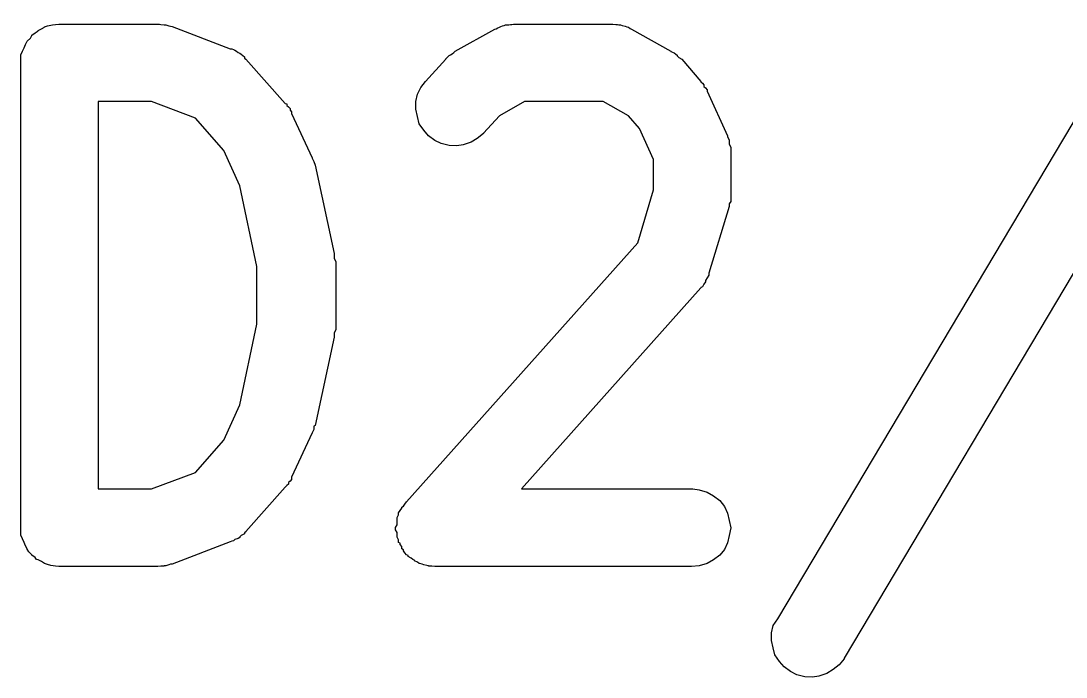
# Model space of a CAD drawing. Header units: millimetres. Extents: x 17 to 402, y -127 to -24.
# Drawn here: x 393.593 to 395.28, y -33.924 to -32.865 of the extents above; entities that cross this region are included whole.
import ezdxf

# ---------------------------------------------------------------- set-up
doc = ezdxf.new("R2010")
doc.units = ezdxf.units.MM
doc.header["$LTSCALE"] = 25.4
doc.layers.add('BLACK', color=7, linetype='CONTINUOUS')

msp = doc.modelspace()

# ---------------------------------------------------------------- linework, layer by layer
at = {"layer": 'BLACK', "linetype": 'Continuous'}
for p, q in [((393.6314, -32.875), (393.6365, -32.8734)), ((393.6365, -32.8734), (393.6441, -32.8717)), ((393.6441, -32.8717), (393.6492, -32.8712)), ((393.6441, -32.8717), (393.6441, -32.8717)), ((393.6441, -32.8717), (393.6441, -32.8717)), ((393.6492, -32.8712), (393.6543, -32.8706)), ((393.6543, -32.8706), (393.8143, -32.8706)), ((393.8143, -32.8706), (393.8168, -32.8706)), ((393.8168, -32.8706), (393.8194, -32.8712)), ((393.8194, -32.8712), (393.8245, -32.8714)), ((393.8245, -32.8714), (393.827, -32.8717)), ((393.827, -32.8717), (393.827, -32.8719)), ((393.827, -32.8719), (393.8321, -32.8732)), ((393.8321, -32.8732), (393.8372, -32.8745)), ((393.8372, -32.8745), (393.9311, -32.9103)), ((394.3655, -32.8752), (394.368, -32.8745)), ((394.368, -32.8745), (394.3706, -32.8734)), ((394.3706, -32.8734), (394.3731, -32.8727)), ((394.3731, -32.8727), (394.3756, -32.8717)), ((394.3756, -32.8717), (394.3807, -32.8714)), ((394.3807, -32.8714), (394.3833, -32.8709)), ((394.3833, -32.8709), (394.3858, -32.8709)), ((394.3858, -32.8709), (394.3883, -32.8706)), ((394.3883, -32.8706), (394.5484, -32.8706)), ((394.5484, -32.8706), (394.5534, -32.8709)), ((394.5484, -32.8706), (394.5484, -32.8706)), ((394.5534, -32.8709), (394.556, -32.8709)), ((394.556, -32.8709), (394.5585, -32.8717)), ((394.5585, -32.8717), (394.5611, -32.8719)), ((394.5611, -32.8719), (394.5636, -32.8729)), ((394.5636, -32.8729), (394.5687, -32.8737)), ((394.5687, -32.8737), (394.5712, -32.8747)), ((394.8151, -33.8298), (395.3891, -32.8653)), ((393.6086, -32.8933), (393.6111, -32.8887)), ((393.6111, -32.8884), (393.6162, -32.8846)), ((393.6111, -32.8887), (393.6111, -32.8884)), ((393.6111, -32.8884), (393.6111, -32.8884)), ((393.6162, -32.8846), (393.6213, -32.8811)), ((393.6213, -32.8808), (393.6263, -32.878)), ((393.6213, -32.8811), (393.6213, -32.8808)), ((393.6213, -32.8808), (393.6213, -32.8808)), ((393.6263, -32.878), (393.6314, -32.8752)), ((393.6314, -32.8752), (393.6314, -32.875)), ((393.6314, -32.8752), (393.6314, -32.8752)), ((394.2944, -32.9143), (394.3579, -32.8785)), ((394.3579, -32.8785), (394.3604, -32.878)), ((394.3604, -32.878), (394.3629, -32.8767)), ((394.3629, -32.8767), (394.3655, -32.8752)), ((394.5712, -32.8747), (394.5738, -32.8755)), ((394.5738, -32.8755), (394.5763, -32.8773)), ((394.5763, -32.8773), (394.5788, -32.8785)), ((394.5788, -32.8785), (394.6423, -32.9143)), ((393.5984, -32.9085), (393.6009, -32.9032)), ((393.6009, -32.9032), (393.6035, -32.8981)), ((393.6035, -32.8978), (393.6086, -32.8933)), ((393.6035, -32.8981), (393.6035, -32.8978)), ((393.6035, -32.8978), (393.6035, -32.8978)), ((393.5933, -32.9199), (393.5959, -32.9143)), ((393.5933, -32.9202), (393.5933, -32.9199)), ((393.5933, -32.9204), (393.5933, -32.9202)), ((393.5933, -32.9263), (393.5933, -32.9204)), ((393.5959, -32.9143), (393.5984, -32.9087)), ((393.5984, -32.9087), (393.5984, -32.9085)), ((393.5984, -32.9087), (393.5984, -32.9087)), ((393.9311, -32.9103), (393.9337, -32.9105)), ((393.9337, -32.9105), (393.9362, -32.9115)), ((393.9362, -32.9115), (393.9388, -32.9126)), ((393.9388, -32.9126), (393.9413, -32.9143)), ((393.9413, -32.9143), (393.9438, -32.9161)), ((393.9438, -32.9161), (393.9464, -32.9176)), ((393.9464, -32.9176), (393.9489, -32.9189)), ((393.9489, -32.9189), (393.9515, -32.9212)), ((393.9515, -32.9212), (393.954, -32.9235)), ((393.954, -32.9235), (393.954, -32.9255)), ((394.2791, -32.9265), (394.2817, -32.924)), ((394.2817, -32.924), (394.2842, -32.9212)), ((394.2842, -32.9212), (394.2867, -32.9199)), ((394.2867, -32.9199), (394.2893, -32.9184)), ((394.2893, -32.9184), (394.2918, -32.9164)), ((394.2918, -32.9164), (394.2944, -32.9143)), ((394.6423, -32.9143), (394.6423, -32.9146)), ((394.6423, -32.9146), (394.6474, -32.9169)), ((394.6474, -32.9169), (394.65, -32.9189)), ((394.65, -32.9189), (394.6525, -32.9204)), ((394.6525, -32.9204), (394.6525, -32.9217)), ((394.6525, -32.9217), (394.655, -32.9245)), ((394.655, -32.9245), (394.6601, -32.927)), ((393.5933, -32.9321), (393.5933, -32.9263)), ((393.5933, -32.9326), (393.5933, -32.9321)), ((393.5933, -32.9331), (393.5933, -32.9326)), ((393.5933, -32.9326), (393.5933, -32.9326)), ((393.5933, -32.9326), (393.5933, -32.9326)), ((393.5933, -33.6829), (393.5933, -32.9331)), ((393.954, -32.9255), (393.9565, -32.927)), ((393.9565, -32.927), (394.02, -32.9987)), ((394.2461, -32.9629), (394.2791, -32.927)), ((394.2791, -32.927), (394.2791, -32.9265)), ((394.6601, -32.927), (394.6906, -32.9629)), ((395.4958, -32.9293), (394.9217, -33.8935)), ((394.2334, -32.9837), (394.2385, -32.9728)), ((394.2385, -32.9728), (394.2461, -32.9629)), ((394.6906, -32.9629), (394.6906, -32.9634)), ((394.6906, -32.9634), (394.6931, -32.9659)), ((394.6931, -32.9659), (394.6957, -32.9684)), ((394.6957, -32.9684), (394.6957, -32.971)), ((394.6957, -32.971), (394.6982, -32.9735)), ((394.6982, -32.9735), (394.7008, -32.9763)), ((394.2309, -32.9956), (394.2334, -32.9837)), ((394.7008, -32.9763), (394.7008, -32.9789)), ((394.7008, -32.9789), (394.7338, -33.0505)), ((393.7178, -32.9956), (393.7178, -33.6205)), ((393.8041, -32.9956), (393.7178, -32.9956)), ((393.8753, -33.022), (393.8041, -32.9956)), ((394.02, -32.9987), (394.0226, -32.9992)), ((394.0226, -32.9992), (394.0226, -33.0017)), ((394.0226, -33.0017), (394.0251, -33.004)), ((394.0251, -33.004), (394.0277, -33.0068)), ((394.0277, -33.0068), (394.0277, -33.0091)), ((394.0277, -33.0091), (394.0302, -33.0119)), ((394.2309, -33.0078), (394.2309, -32.9956)), ((394.2334, -33.0197), (394.2309, -33.0078)), ((394.4061, -32.9956), (394.3655, -33.0182)), ((394.5331, -32.9956), (394.4061, -32.9956)), ((394.5738, -33.0182), (394.5331, -32.9956)), ((393.921, -33.0746), (393.8753, -33.022)), ((394.0302, -33.0119), (394.0302, -33.0147)), ((394.0302, -33.0147), (394.0632, -33.086)), ((394.2359, -33.0312), (394.2334, -33.0197)), ((394.3655, -33.0182), (394.3401, -33.0462)), ((394.5915, -33.0388), (394.5738, -33.0182)), ((394.2436, -33.0418), (394.2359, -33.0312)), ((394.2512, -33.0507), (394.2436, -33.0418)), ((394.6144, -33.0891), (394.5915, -33.0388)), ((394.2613, -33.0581), (394.2512, -33.0507)), ((394.2715, -33.0632), (394.2613, -33.0581)), ((394.3299, -33.0548), (394.3198, -33.0611)), ((394.3401, -33.0467), (394.3299, -33.0548)), ((394.3401, -33.0462), (394.3401, -33.0467)), ((394.7338, -33.0505), (394.7338, -33.0512)), ((394.7338, -33.0512), (394.7338, -33.0518)), ((394.7338, -33.0518), (394.7338, -33.052)), ((394.7338, -33.052), (394.7363, -33.0576)), ((394.7363, -33.0576), (394.7363, -33.0629)), ((393.9464, -33.1313), (393.921, -33.0746)), ((394.2842, -33.0662), (394.2715, -33.0632)), ((394.2969, -33.067), (394.2842, -33.0662)), ((394.3071, -33.0652), (394.2969, -33.067)), ((394.3198, -33.0611), (394.3071, -33.0652)), ((394.7363, -33.0629), (394.7363, -33.0632)), ((394.7363, -33.0632), (394.7363, -33.0637)), ((394.7363, -33.0637), (394.7389, -33.0693)), ((394.7389, -33.0693), (394.7389, -33.0749)), ((394.7389, -33.0749), (394.7389, -33.0754)), ((394.7389, -33.0754), (394.7389, -33.0759)), ((394.7389, -33.0759), (394.7389, -33.1473)), ((394.0632, -33.086), (394.0632, -33.0863)), ((394.0632, -33.0863), (394.0632, -33.0863)), ((394.0632, -33.0863), (394.0632, -33.0863)), ((394.0632, -33.0863), (394.0632, -33.0868)), ((394.0632, -33.0868), (394.0658, -33.0924)), ((394.0658, -33.0924), (394.0683, -33.098)), ((394.6144, -33.1381), (394.6144, -33.0891)), ((394.0683, -33.098), (394.0988, -33.2407)), ((393.9743, -33.2613), (393.9464, -33.1313)), ((394.589, -33.2232), (394.6144, -33.1381)), ((394.7389, -33.1567), (394.7363, -33.1602)), ((394.7363, -33.1602), (394.7363, -33.1627)), ((394.7389, -33.1473), (394.7389, -33.1483)), ((394.7389, -33.1483), (394.7389, -33.1506)), ((394.7389, -33.1506), (394.7389, -33.1531)), ((394.7389, -33.1531), (394.7389, -33.1567)), ((394.7363, -33.165), (394.7033, -33.2722)), ((394.7363, -33.1627), (394.7363, -33.165)), ((394.2156, -33.6413), (394.589, -33.2232)), ((394.0988, -33.2407), (394.0988, -33.2417)), ((394.0988, -33.2417), (394.0988, -33.242)), ((394.0988, -33.242), (394.0988, -33.2423)), ((394.0988, -33.2423), (394.0988, -33.2481)), ((393.9743, -33.3548), (393.9743, -33.2613)), ((394.0988, -33.2481), (394.1013, -33.2539)), ((394.1013, -33.2539), (394.1013, -33.2542)), ((394.1013, -33.2542), (394.1013, -33.2544)), ((394.1013, -33.2544), (394.1013, -33.3616)), ((394.7033, -33.2753), (394.7008, -33.2798)), ((394.7033, -33.2722), (394.7033, -33.2732)), ((394.7033, -33.2732), (394.7033, -33.2743)), ((394.7033, -33.2743), (394.7033, -33.2753)), ((394.6906, -33.2961), (394.401, -33.6205)), ((394.6931, -33.2946), (394.6906, -33.2953)), ((394.6906, -33.2953), (394.6906, -33.2961)), ((394.6957, -33.2903), (394.6931, -33.2946)), ((394.6982, -33.2862), (394.6957, -33.2903)), ((394.7008, -33.2798), (394.6982, -33.2844)), ((394.6982, -33.2844), (394.6982, -33.2852)), ((394.6982, -33.2852), (394.6982, -33.2862)), ((393.9464, -33.4848), (393.9743, -33.3548)), ((394.1013, -33.3632), (394.0988, -33.369)), ((394.1013, -33.3616), (394.1013, -33.3624)), ((394.1013, -33.3624), (394.1013, -33.3629)), ((394.1013, -33.3629), (394.1013, -33.3632)), ((394.0988, -33.3753), (394.0683, -33.5181)), ((394.0988, -33.369), (394.0988, -33.3746)), ((394.0988, -33.3746), (394.0988, -33.3748)), ((394.0988, -33.3748), (394.0988, -33.3753)), ((393.921, -33.5415), (393.9464, -33.4848)), ((394.0632, -33.53), (394.0302, -33.6014)), ((394.0658, -33.5244), (394.0632, -33.53)), ((394.0683, -33.5183), (394.0658, -33.5189)), ((394.0658, -33.5189), (394.0658, -33.5244)), ((394.0683, -33.5181), (394.0683, -33.5183)), ((394.0683, -33.5183), (394.0683, -33.5183)), ((394.0683, -33.5183), (394.0683, -33.5183)), ((393.8753, -33.594), (393.921, -33.5415)), ((393.8041, -33.6205), (393.8753, -33.594)), ((394.0226, -33.6151), (394.02, -33.6174)), ((394.0251, -33.6126), (394.0226, -33.6151)), ((394.0277, -33.6078), (394.0251, -33.61)), ((394.0251, -33.61), (394.0251, -33.6126)), ((394.0302, -33.605), (394.0277, -33.6078)), ((394.0302, -33.6014), (394.0302, -33.6022)), ((394.0302, -33.6022), (394.0302, -33.605)), ((393.7178, -33.6205), (393.8041, -33.6205)), ((394.02, -33.6174), (393.9565, -33.689)), ((394.401, -33.6205), (394.6754, -33.6205)), ((394.6754, -33.6205), (394.6779, -33.6205)), ((394.6779, -33.6205), (394.6881, -33.622)), ((394.6881, -33.622), (394.7008, -33.6255)), ((394.7008, -33.6255), (394.7109, -33.6314)), ((394.7109, -33.6314), (394.7211, -33.6393)), ((394.208, -33.6497), (394.2105, -33.6481)), ((394.208, -33.6512), (394.208, -33.6497)), ((394.2105, -33.6481), (394.2131, -33.6448)), ((394.2131, -33.6448), (394.2156, -33.6413)), ((394.7211, -33.6393), (394.7287, -33.6489)), ((394.7287, -33.6489), (394.7338, -33.6596)), ((394.2004, -33.6664), (394.2029, -33.6624)), ((394.2004, -33.6705), (394.2004, -33.6664)), ((394.2029, -33.6588), (394.2055, -33.655)), ((394.2029, -33.6606), (394.2029, -33.6588)), ((394.2029, -33.6624), (394.2029, -33.6606)), ((394.2055, -33.655), (394.208, -33.6512)), ((394.7338, -33.6596), (394.7363, -33.6713)), ((393.5933, -33.6888), (393.5933, -33.6829)), ((394.1978, -33.6827), (394.2004, -33.6784)), ((394.1978, -33.6845), (394.1978, -33.6827)), ((394.2004, -33.6723), (394.2004, -33.6705)), ((394.2004, -33.6741), (394.2004, -33.6723)), ((394.2004, -33.6784), (394.2004, -33.6741)), ((394.7363, -33.6713), (394.7389, -33.6834)), ((394.7389, -33.6834), (394.7363, -33.6956)), ((393.5933, -33.6946), (393.5933, -33.6888)), ((393.5933, -33.6949), (393.5933, -33.6946)), ((393.5933, -33.6951), (393.5933, -33.6949)), ((393.5959, -33.7007), (393.5933, -33.6951)), ((393.5984, -33.7066), (393.5959, -33.7007)), ((393.9438, -33.7005), (393.9388, -33.702)), ((393.9464, -33.6989), (393.9438, -33.7005)), ((393.9489, -33.6954), (393.9464, -33.6977)), ((393.9464, -33.6977), (393.9464, -33.6989)), ((393.954, -33.6931), (393.9489, -33.6954)), ((393.9565, -33.6895), (393.954, -33.6913)), ((393.954, -33.6913), (393.954, -33.6931)), ((393.9565, -33.689), (393.9565, -33.6895)), ((394.1978, -33.6862), (394.1978, -33.6845)), ((394.2004, -33.6906), (394.1978, -33.6862)), ((394.2004, -33.6946), (394.2004, -33.6906)), ((394.2004, -33.6967), (394.2004, -33.6946)), ((394.2004, -33.6984), (394.2004, -33.6967)), ((394.2029, -33.7025), (394.2004, -33.6984)), ((394.7363, -33.6956), (394.7338, -33.7073)), ((393.5984, -33.7068), (393.5984, -33.7066)), ((393.5984, -33.7066), (393.5984, -33.7066)), ((393.6009, -33.7122), (393.5984, -33.7068)), ((393.6035, -33.7172), (393.6009, -33.7122)), ((393.6035, -33.7175), (393.6035, -33.7172)), ((393.6035, -33.7177), (393.6035, -33.7175)), ((393.606, -33.7221), (393.6035, -33.7177)), ((393.9311, -33.7058), (393.8372, -33.7416)), ((393.9337, -33.7048), (393.9311, -33.7058)), ((393.9362, -33.704), (393.9337, -33.7048)), ((393.9388, -33.702), (393.9362, -33.704)), ((394.2029, -33.7066), (394.2029, -33.7025)), ((394.2055, -33.7081), (394.2029, -33.7066)), ((394.2055, -33.7099), (394.2055, -33.7081)), ((394.208, -33.7134), (394.2055, -33.7099)), ((394.208, -33.7172), (394.208, -33.7134)), ((394.2105, -33.7188), (394.208, -33.7172)), ((394.7338, -33.7073), (394.7287, -33.718)), ((393.6111, -33.7269), (393.606, -33.7221)), ((393.6111, -33.7271), (393.6111, -33.7269)), ((393.6111, -33.7269), (393.6111, -33.7269)), ((393.6162, -33.7309), (393.6111, -33.7271)), ((393.6187, -33.7345), (393.6162, -33.7309)), ((393.6213, -33.7348), (393.6187, -33.7345)), ((394.2105, -33.7203), (394.2105, -33.7188)), ((394.2131, -33.7233), (394.2105, -33.7203)), ((394.2156, -33.7269), (394.2131, -33.7233)), ((394.2182, -33.7279), (394.2156, -33.7269)), ((394.2182, -33.7294), (394.2182, -33.7279)), ((394.2232, -33.732), (394.2182, -33.7294)), ((394.2258, -33.7345), (394.2232, -33.732)), ((394.2283, -33.7355), (394.2258, -33.7345)), ((394.7211, -33.7274), (394.7109, -33.735)), ((394.7287, -33.718), (394.7211, -33.7274)), ((393.6263, -33.7375), (393.6213, -33.7348)), ((393.6213, -33.7348), (393.6213, -33.7348)), ((393.6314, -33.7406), (393.6263, -33.7375)), ((393.6365, -33.7424), (393.6314, -33.7406)), ((393.6314, -33.7406), (393.6314, -33.7406)), ((393.6314, -33.7406), (393.6314, -33.7406)), ((393.6416, -33.7442), (393.6365, -33.7424)), ((393.6492, -33.7449), (393.6416, -33.7442)), ((393.6416, -33.7442), (393.6416, -33.7442)), ((393.6416, -33.7442), (393.6416, -33.7442)), ((393.6543, -33.7454), (393.6492, -33.7449)), ((393.8143, -33.7454), (393.6543, -33.7454)), ((393.6543, -33.7454), (393.6543, -33.7454)), ((393.6543, -33.7454), (393.6543, -33.7454)), ((393.6543, -33.7454), (393.6543, -33.7454)), ((393.6543, -33.7454), (393.6543, -33.7454)), ((393.8194, -33.7452), (393.8143, -33.7454)), ((393.8245, -33.7449), (393.8194, -33.7452)), ((393.827, -33.7444), (393.8245, -33.7444)), ((393.8245, -33.7444), (393.8245, -33.7449)), ((393.8321, -33.7429), (393.827, -33.7444)), ((393.8346, -33.7419), (393.8321, -33.7429)), ((393.8372, -33.7416), (393.8346, -33.7419)), ((394.2283, -33.7365), (394.2283, -33.7355)), ((394.2334, -33.7386), (394.2283, -33.7365)), ((394.2359, -33.7406), (394.2334, -33.7386)), ((394.2385, -33.7411), (394.2359, -33.7406)), ((394.241, -33.7419), (394.2385, -33.7411)), ((394.2436, -33.7429), (394.241, -33.7419)), ((394.2486, -33.7442), (394.2436, -33.7429)), ((394.2512, -33.7444), (394.2486, -33.7442)), ((394.2512, -33.7449), (394.2512, -33.7444)), ((394.2563, -33.7452), (394.2512, -33.7449)), ((394.2613, -33.7454), (394.2563, -33.7452)), ((394.6754, -33.7454), (394.2613, -33.7454)), ((394.2613, -33.7454), (394.2613, -33.7454)), ((394.6881, -33.7444), (394.6754, -33.7454)), ((394.7008, -33.7409), (394.6881, -33.7444)), ((394.7109, -33.735), (394.7008, -33.7409)), ((394.8074, -33.8407), (394.8151, -33.8298)), ((394.8049, -33.8526), (394.8074, -33.8407)), ((394.8049, -33.8648), (394.8049, -33.8526)), ((394.8074, -33.8767), (394.8049, -33.8648)), ((394.81, -33.8882), (394.8074, -33.8767)), ((394.8176, -33.8988), (394.81, -33.8882)), ((394.8252, -33.9077), (394.8176, -33.8988)), ((394.9217, -33.8943), (394.9141, -33.9042)), ((394.9217, -33.8935), (394.9217, -33.8943)), ((394.8354, -33.9151), (394.8252, -33.9077)), ((394.8455, -33.9204), (394.8354, -33.9151)), ((394.8938, -33.9184), (394.8811, -33.9225)), ((394.904, -33.912), (394.8938, -33.9184)), ((394.9141, -33.9042), (394.904, -33.912)), ((394.8582, -33.9235), (394.8455, -33.9204)), ((394.8709, -33.924), (394.8582, -33.9235)), ((394.8811, -33.9225), (394.8709, -33.924))]:
    msp.add_line(p, q, dxfattribs=at)

doc.saveas('drawing.dxf')
